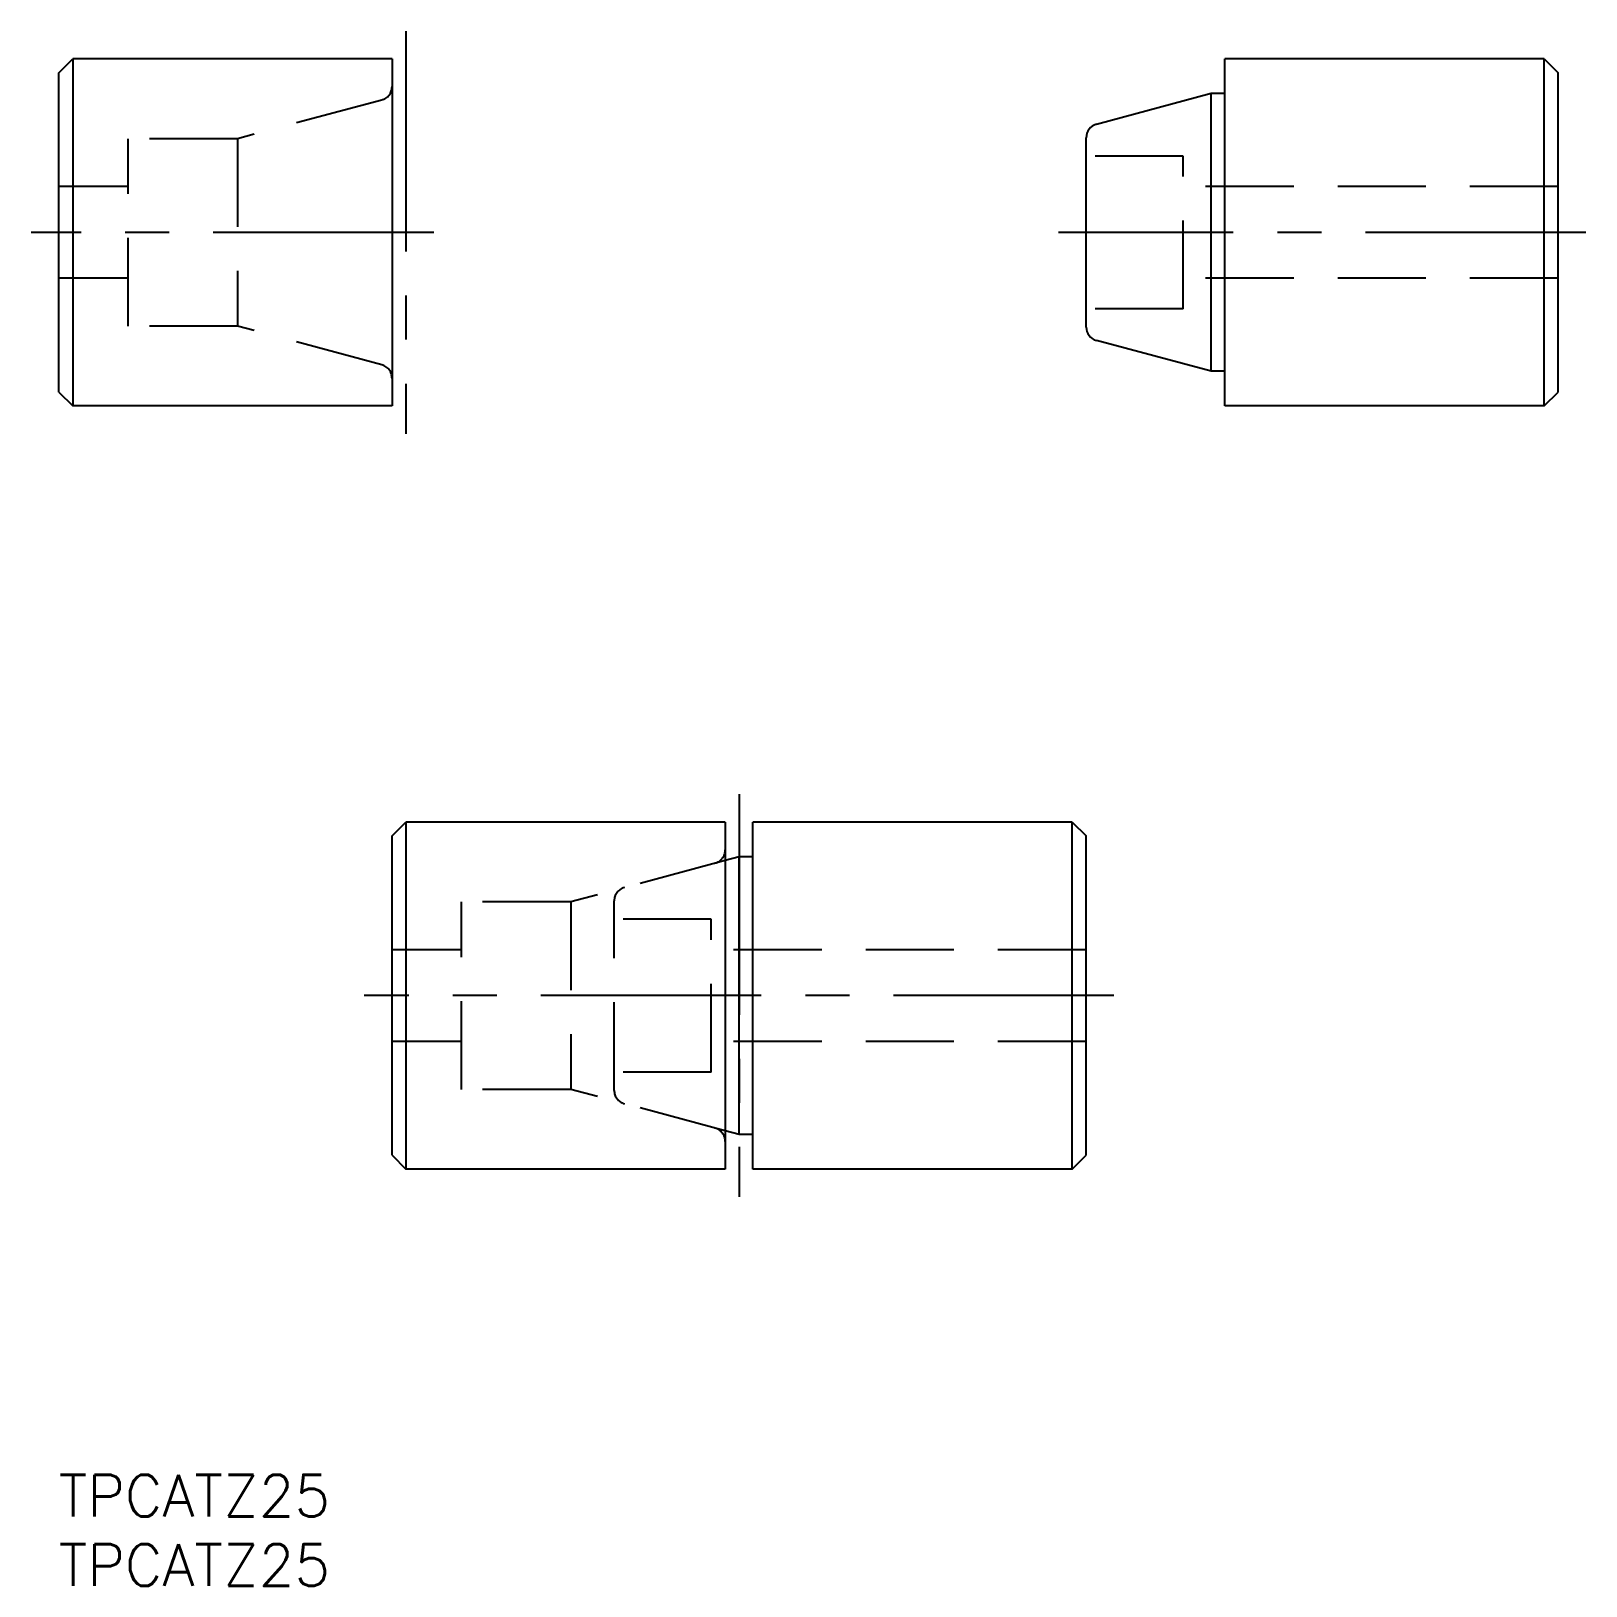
# Model space of a CAD drawing. Extents: x -2 to 110, y -8 to 104.
import ezdxf

# ---------------------------------------------------------------- set-up
doc = ezdxf.new("R2010")
doc.units = 0
doc.header["$LTSCALE"] = 0.5
doc.linetypes.add('CENTER', pattern=[50.8, 31.75, -6.35, 6.35, -6.35])
doc.linetypes.add('DASHED', pattern=[19.05, 12.7, -6.35])
doc.layers.get('0').update_dxf_attribs({"linetype": 'CONTINUOUS'})
doc.layers.add('CENTER', color=1, linetype='CENTER')
doc.styles.get("Standard").update_dxf_attribs({"font": 'txt.shx', "height": 3, "bigfont": 'bigfont.shx'})

# ---------------------------------------------------------------- blocks, each defined once
blk = doc.blocks.new('*U7')
at = {"color": 7, "linetype": 'CONTINUOUS'}
blk.add_text('TPCATZ25', height=3, dxfattribs=at).set_placement((0, -3))
blk = doc.blocks.new('*U8')
at = {"color": 7, "linetype": 'CONTINUOUS'}
blk.add_text('TPCATZ25', height=3, dxfattribs=at).set_placement((0, -8))

msp = doc.modelspace()

# ---------------------------------------------------------------- linework, layer by layer
at = {"color": 7, "linetype": 'CONTINUOUS'}
for p, q in [((0, 100.98), (1, 101.98)), ((1, 101.98), (1, 76.98)), ((24, 101.98), (1, 101.98)), ((24, 101.98), (24, 76.98)), ((84, 76.98), (84, 101.98)), ((107, 101.98), (84, 101.98)), ((107, 76.98), (107, 101.98)), ((107, 101.98), (108, 100.98)), ((0, 77.98), (0, 100.98)), ((108, 77.98), (108, 100.98)), ((83, 99.48), (74.74, 97.26)), ((84, 99.48), (83, 99.48)), ((83, 79.48), (83, 99.48)), ((74, 82.66), (74, 96.3)), ((83, 79.48), (74.74, 81.69)), ((84, 79.48), (83, 79.48)), ((0, 77.98), (1, 76.98)), ((107, 76.98), (108, 77.98)), ((24, 76.98), (1, 76.98)), ((107, 76.98), (84, 76.98)), ((24, 46.01), (25, 47.01)), ((24, 23.01), (24, 46.01)), ((25, 47.01), (25, 22.01)), ((48, 47.01), (25, 47.01)), ((48, 47.01), (48, 22.01)), ((50, 22.01), (50, 47.01)), ((73, 47.01), (50, 47.01)), ((73, 22.01), (73, 47.01)), ((73, 47.01), (74, 46.01)), ((74, 23.01), (74, 46.01)), ((49, 44.51), (48, 44.24)), ((50, 44.51), (49, 44.51)), ((49, 24.51), (49, 44.51)), ((49, 24.51), (48, 24.78)), ((50, 24.51), (49, 24.51)), ((24, 23.01), (25, 22.01)), ((73, 22.01), (74, 23.01)), ((48, 22.01), (25, 22.01)), ((73, 22.01), (50, 22.01))]:
    msp.add_line(p, q, dxfattribs=at)
at = {"color": 3, "linetype": 'DASHED'}
for p, q in [((23.26, 99.01), (12.87, 96.23)), ((12.87, 96.23), (5, 96.23)), ((5, 82.73), (5, 96.23)), ((12.87, 96.23), (12.87, 82.73)), ((81, 94.98), (74, 94.98)), ((81, 83.98), (81, 94.98)), ((5, 92.78), (0, 92.78)), ((108, 92.78), (81, 92.78)), ((5, 86.18), (0, 86.18)), ((108, 86.18), (81, 86.18)), ((81, 83.98), (74, 83.98)), ((12.87, 82.73), (5, 82.73)), ((23.26, 79.94), (12.87, 82.73)), ((48, 44.24), (36.87, 41.26)), ((36.87, 41.26), (29, 41.26)), ((29, 27.76), (29, 41.26)), ((36.87, 41.26), (36.87, 27.76)), ((40, 27.69), (40, 41.33)), ((47, 40.01), (40, 40.01)), ((47, 29.01), (47, 40.01)), ((29, 37.81), (24, 37.81)), ((74, 37.81), (47, 37.81)), ((29, 31.21), (24, 31.21)), ((74, 31.21), (47, 31.21)), ((47, 29.01), (40, 29.01)), ((36.87, 27.76), (29, 27.76)), ((48, 24.78), (36.87, 27.76))]:
    msp.add_line(p, q, dxfattribs=at)
for centre, start, end in [((23, 99.98), 285, 0), ((23, 78.98), 0, 75), ((47, 45.01), 285, 0), ((41, 41.33), 105, 180), ((41, 27.69), 180, 255), ((47, 24.01), 0, 75)]:
    msp.add_arc(centre, 1, start, end, dxfattribs=at)
at = {"color": 7, "linetype": 'CONTINUOUS'}
for centre, start, end in [((75, 96.3), 105, 180), ((75, 82.66), 180, 255)]:
    msp.add_arc(centre, 1, start, end, dxfattribs=at)
at = {"layer": 'CENTER', "color": 1, "linetype": 'CENTER'}
for p, q in [((25, 103.98), (25, 74.98)), ((27, 89.48), (-2, 89.48)), ((110, 89.48), (72, 89.48)), ((49, 49.01), (49, 20.01)), ((76, 34.51), (22, 34.51))]:
    msp.add_line(p, q, dxfattribs=at)

# ---------------------------------------------------------------- block references
at = {"color": 7, "linetype": 'CONTINUOUS'}
for name in ['*U7', '*U8']:
    msp.add_blockref(name, (0, 0), dxfattribs=at)

doc.saveas('drawing.dxf')
